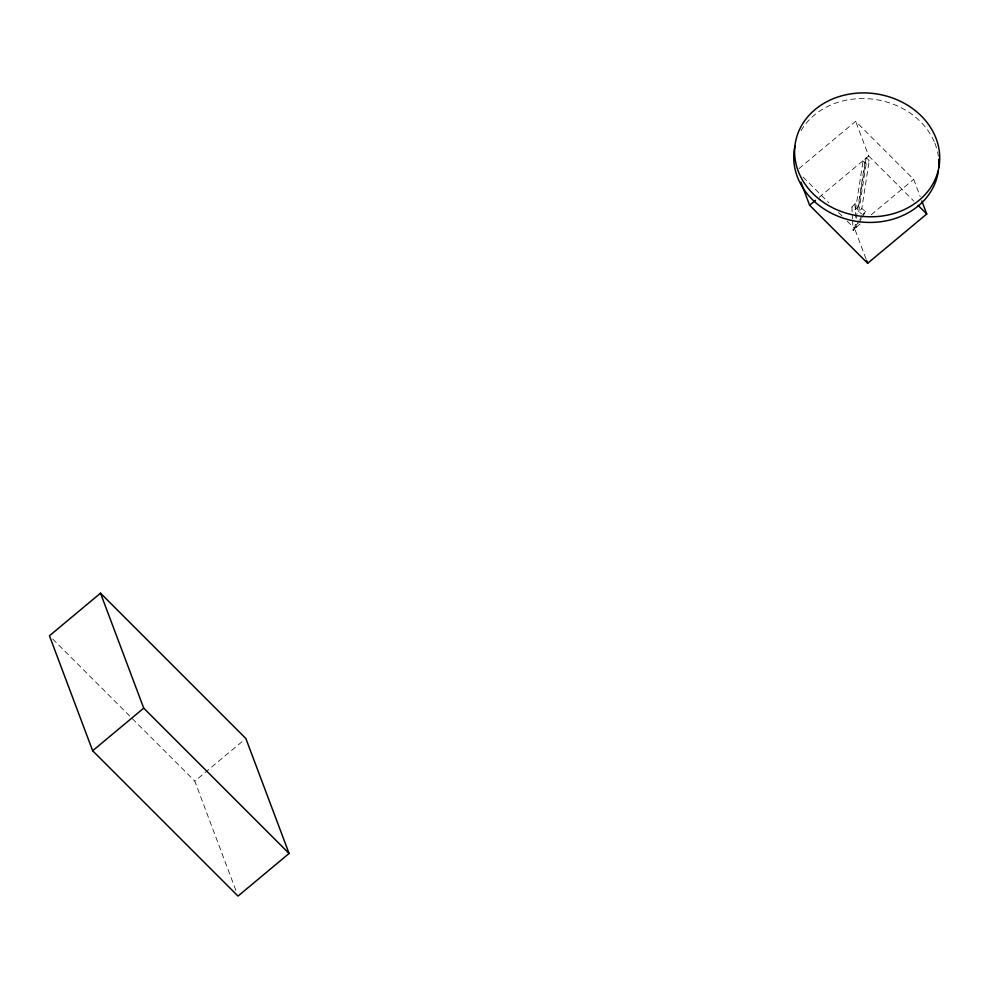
<?xml version="1.0" encoding="UTF-8"?>
<svg xmlns="http://www.w3.org/2000/svg" width="989" height="989" viewBox="0 0 989 989"><rect width="100%" height="100%" fill="white"/><g stroke="black" fill="none" stroke-linecap="round" stroke-linejoin="round"><path stroke-width="0.74" stroke-dasharray="4.95 3.71" d="M855.534 209.557L858.613 206.342L854.978 203.783L851.912 206.998L855.534 209.557L863.038 161.108L866.104 157.881L869.282 160.131L861.79 208.592L858.724 211.819L861.654 213.921M854.595 229.003L855.3 224.441M856.239 218.346L865.177 160.515M858.613 206.342L866.104 157.881M858.724 211.819L866.216 163.358L869.282 160.131M852.592 220.25L853.111 230.548L858.971 220.745M859.701 219.521L861.889 215.849M853.111 230.548L858.378 223.65M859.107 222.426L861.308 218.754M862.037 217.531L865.696 211.399L861.79 208.592M862.631 214.625L865.696 211.399M798.964 168.612L855.658 121.301L913.7 179.33L920.215 196.663M819.077 197.367L868.701 155.965L855.658 121.301M866.043 258.957L854.632 228.62L860.541 223.687M871.173 214.823L913.7 179.33M235.852 890.335L194.808 781.125L244.703 739.475M863.038 161.108L866.216 163.358M868.701 155.965L913.836 201.101M803.043 177.031L828.844 202.832M838.511 212.499L842.813 216.801M847.116 221.091L854.632 228.62M52.701 639.042L194.808 781.125M854.978 203.783L855.732 218.495M856.029 224.379L856.19 227.322M851.912 206.998L852.209 212.882M852.283 214.353L852.506 218.779M801.041 130.635A72.803 61.652 8.8 0 1 869.863 98.863A72.803 61.652 8.8 0 1 934.345 141.946M934.877 143.232A72.803 61.652 8.8 0 1 937.201 150.415M937.56 151.873A72.803 61.652 8.8 0 1 938.351 156.287"/><path stroke-width="1.48" d="M100.519 593.177L49.45 635.779L92.657 750.75L238.015 896.083L289.085 853.47L245.865 738.511L100.519 593.177L143.726 708.136L289.085 853.47M92.657 750.75L143.726 708.136M921.847 201.002L926.73 213.995L867.662 263.284L809.62 205.255L815.529 200.322M918.138 205.403L926.73 213.995M866.574 260.391L867.662 263.284M800.942 182.137L809.62 205.255M938.338 170.973A72.803 61.652 8.8 0 1 855.077 221.128A72.803 61.652 8.8 0 1 795.057 145.704M938.672 159.217A72.803 61.652 8.8 0 1 938.672 168.043M819.634 199.543A72.803 61.652 8.8 0 0 938.413 169.638A72.803 61.652 8.8 0 0 843.469 95.364A72.803 61.652 8.8 0 0 819.634 199.543"/></g></svg>
